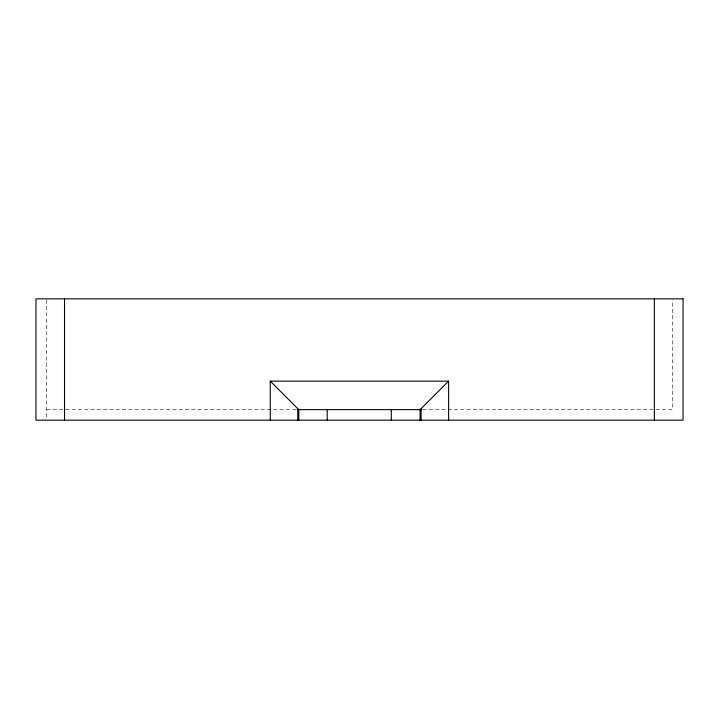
<?xml version="1.0" encoding="UTF-8"?>
<svg xmlns="http://www.w3.org/2000/svg" width="719" height="719" viewBox="0 0 719 719"><rect width="100%" height="100%" fill="white"/><g stroke="black" fill="none" stroke-linecap="round" stroke-linejoin="round"><path stroke-width="0.54" stroke-dasharray="3.6 2.7" d="M46.681 409.65L297.091 409.65M422.763 409.65L672.319 409.65L672.319 299.958M46.681 299.958L46.681 419.114"/><path stroke-width="1.08" d="M448.629 420.166L448.629 381.133L420.112 409.65L420.112 420.166M270.272 420.166L270.272 381.133L448.629 381.133M297.091 409.65L421.729 409.65M270.272 381.133L298.78 409.65L298.78 420.166M654.371 298.834L654.371 420.166M421.082 408.68L421.082 420.166M391.298 409.65L391.298 420.166M327.199 409.65L327.199 420.166M297.81 408.68L297.81 420.166M64.521 298.834L64.521 420.166M683.05 298.834L35.95 298.834L35.95 420.166L683.05 420.166L683.05 298.834"/></g></svg>
